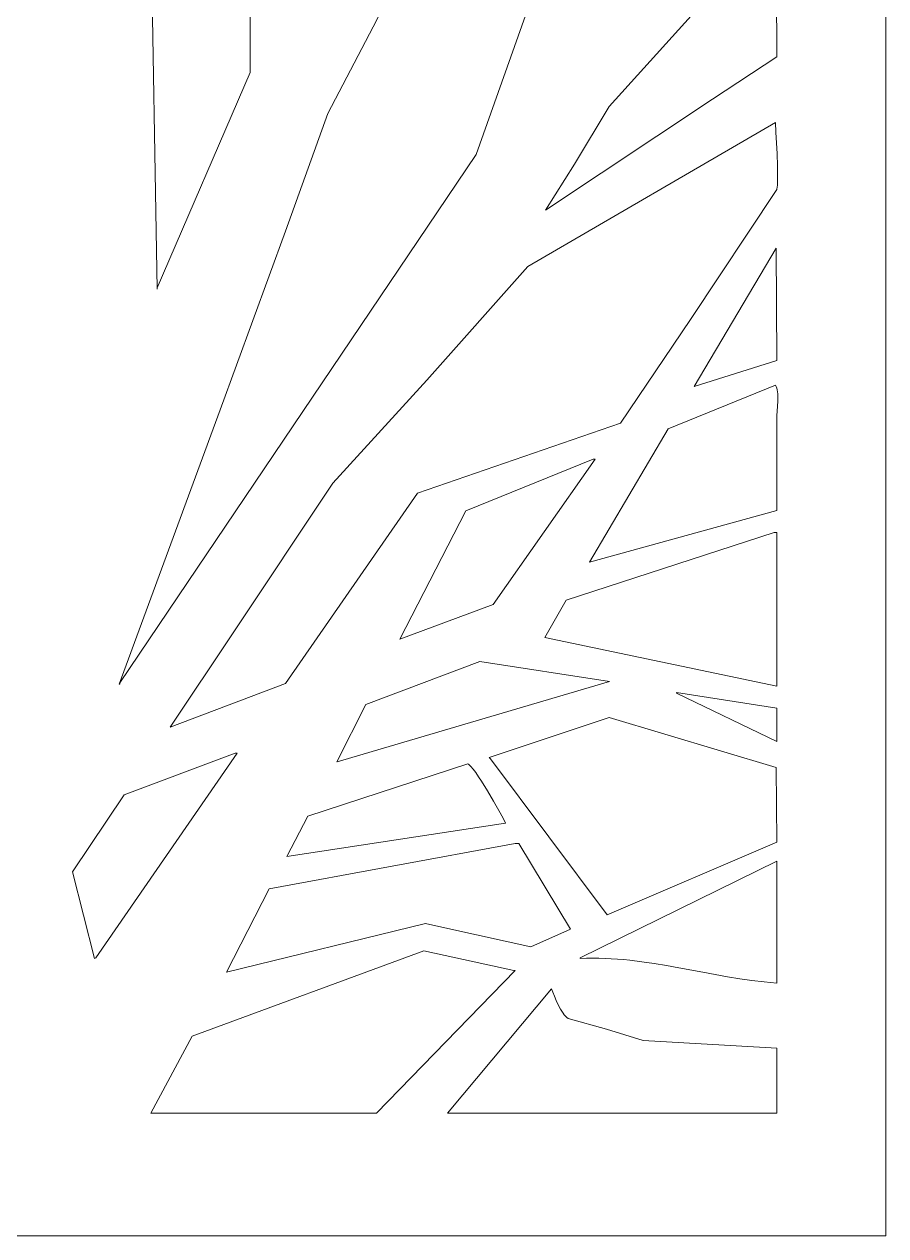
# Model space of a CAD drawing. Header units: centimetres. Extents: x -9.8 to 9.6, y -14.3 to 4.2.
# Drawn here: x 5.11 to 9.56, y -14.28 to -8.02 of the extents above; entities that cross this region are included whole.
import ezdxf

# ---------------------------------------------------------------- set-up
doc = ezdxf.new("R2010")
doc.units = ezdxf.units.CM
doc.header["$MEASUREMENT"] = 0
doc.layers.add('layer 1', color=7, linetype='Continuous')

msp = doc.modelspace()

# ---------------------------------------------------------------- linework, layer by layer
at = {"layer": 'layer 1', "color": 242, "lineweight": 9}
for points, knots in [([(0.32504, 4.21543), (0.32504, 4.21543), (0.32504, 4.21543), (0.32504, 4.21543), (0.32504, 4.21543), (0.32504, 4.21543), (9.55647, 4.21543), (9.55647, 4.21543), (9.55647, 4.21543), (9.55647, 4.21543), (9.55647, 4.21543), (9.55647, 4.21543), (9.55647, 4.21543), (9.55647, 4.21543), (9.55647, -14.27975), (9.55647, -14.27975), (9.55647, -14.27975), (9.55647, -14.27975), (9.55647, -14.27975), (9.55647, -14.27975), (9.55647, -14.27975), (9.55647, -14.27975), (0.32504, -14.27975), (0.32504, -14.27975), (0.32504, -14.27975), (0.32504, -14.27975), (0.32504, -14.27975), (0.32504, -14.27975), (0.32504, -14.27975), (0.32504, -14.27975), (0.32504, 4.21543), (0.32504, 4.21543), (0.32504, 4.21543), (0.32504, 4.21543), (0.32504, 4.21543), (0.32504, 4.21543)], [0, 0, 0, 0, 0.1, 0.1, 0.1, 0.1, 0.2, 0.2, 0.2, 0.2, 0.3, 0.3, 0.3, 0.3, 0.4, 0.4, 0.4, 0.4, 0.5, 0.5, 0.5, 0.5, 0.6, 0.6, 0.6, 0.6, 0.7, 0.7, 0.7, 0.7, 0.8, 0.8, 0.8, 0.8, 1, 1, 1, 1]), ([(8.58611, -6.40078), (8.58611, -6.40078), (8.58611, -6.40078), (8.58611, -6.40078), (8.58611, -6.40078), (8.58611, -6.40078), (8.26051, -6.41384), (8.26051, -6.41384), (8.26051, -6.41384), (8.26051, -6.41384), (8.26051, -6.41384), (8.26051, -6.41384), (8.26051, -6.41384), (8.26051, -6.41384), (7.99021, -6.69443), (7.99021, -6.69443), (7.99021, -6.69443), (7.99021, -6.69443), (7.99021, -6.69443), (7.99021, -6.69443), (7.99021, -6.69443), (7.99021, -6.69443), (7.95928, -6.7319), (7.95928, -6.7319), (7.95928, -6.7319), (7.95928, -6.7319), (7.92675, -6.76943), (7.92675, -6.76943), (7.92675, -6.76943), (7.92675, -6.76943), (7.89416, -6.80614), (7.89416, -6.80614), (7.89416, -6.80614), (7.89416, -6.80614), (7.8608, -6.84286), (7.8608, -6.84286), (7.8608, -6.84286), (7.8608, -6.84286), (7.8266, -6.87875), (7.8266, -6.87875), (7.8266, -6.87875), (7.8266, -6.87875), (7.7916, -6.91462), (7.7916, -6.91462), (7.7916, -6.91462), (7.7916, -6.91462), (7.72156, -6.9856), (7.72156, -6.9856), (7.72156, -6.9856), (7.72156, -6.9856), (7.64994, -7.05491), (7.64994, -7.05491), (7.64994, -7.05491), (7.64994, -7.05491), (7.57831, -7.12423), (7.57831, -7.12423), (7.57831, -7.12423), (7.57831, -7.12423), (7.50668, -7.19276), (7.50668, -7.19276), (7.50668, -7.19276), (7.50668, -7.19276), (7.43666, -7.26209), (7.43666, -7.26209), (7.43666, -7.26209), (7.43666, -7.26209), (7.43666, -7.26209), (7.43666, -7.26209), (7.43666, -7.26209), (7.43666, -7.26209), (7.16964, -7.51657), (7.16964, -7.51657), (7.16964, -7.51657), (7.16964, -7.51657), (7.16964, -7.51657), (7.16964, -7.51657), (7.16964, -7.51657), (7.16964, -7.51657), (6.90917, -8.03856), (6.90917, -8.03856), (6.90917, -8.03856), (6.90917, -8.03856), (6.90917, -8.03856), (6.90917, -8.03856), (6.90917, -8.03856), (6.90917, -8.03856), (6.67469, -8.48555), (6.67469, -8.48555), (6.67469, -8.48555), (6.67469, -8.48555), (6.67469, -8.48555), (6.67469, -8.48555), (6.67469, -8.48555), (6.67469, -8.48555), (6.45655, -9.09235), (6.45655, -9.09235), (6.45655, -9.09235), (6.45655, -9.09235), (6.45655, -9.09235), (6.45655, -9.09235), (6.45655, -9.09235), (6.45655, -9.09235), (6.11787, -10.01561), (6.11787, -10.01561), (6.11787, -10.01561), (6.11787, -10.01561), (6.11787, -10.01561), (6.11787, -10.01561), (6.11787, -10.01561), (6.11787, -10.01561), (5.59687, -11.43156), (5.59687, -11.43156), (5.59687, -11.43156), (5.59687, -11.43156), (5.59687, -11.43156), (5.59687, -11.43156), (5.59687, -11.43156), (5.59687, -11.43156), (5.60014, -11.43156), (5.60014, -11.43156), (5.60014, -11.43156), (5.60014, -11.43156), (5.60014, -11.43156), (5.60014, -11.43156), (5.60014, -11.43156), (5.60014, -11.43156), (5.60014, -11.42505), (5.60014, -11.42505), (5.60014, -11.42505), (5.60014, -11.42505), (5.60014, -11.42505), (5.60014, -11.42505), (5.60014, -11.42505), (5.60014, -11.42505), (7.43992, -8.69758), (7.43992, -8.69758), (7.43992, -8.69758), (7.43992, -8.69758), (7.43992, -8.69758), (7.43992, -8.69758), (7.43992, -8.69758), (7.43992, -8.69758), (8.02603, -7.04676), (8.02603, -7.04676), (8.02603, -7.04676), (8.02603, -7.04676), (8.02603, -7.04676), (8.02603, -7.04676), (8.02603, -7.04676), (8.02603, -7.04676), (8.65775, -6.40078), (8.65775, -6.40078), (8.65775, -6.40078), (8.65775, -6.40078), (8.65775, -6.40078), (8.65775, -6.40078), (8.65775, -6.40078), (8.65775, -6.40078), (8.58611, -6.40078), (8.58611, -6.40078), (8.58611, -6.40078), (8.58611, -6.40078), (8.58611, -6.40078), (8.58611, -6.40078)], [0, 0, 0, 0, 0.0238095, 0.0238095, 0.0238095, 0.0238095, 0.047619, 0.047619, 0.047619, 0.047619, 0.0714286, 0.0714286, 0.0714286, 0.0714286, 0.0952381, 0.0952381, 0.0952381, 0.0952381, 0.1190476, 0.1190476, 0.1190476, 0.1190476, 0.1428571, 0.1428571, 0.1428571, 0.1428571, 0.1666667, 0.1666667, 0.1666667, 0.1666667, 0.1904762, 0.1904762, 0.1904762, 0.1904762, 0.2142857, 0.2142857, 0.2142857, 0.2142857, 0.2380952, 0.2380952, 0.2380952, 0.2380952, 0.2619048, 0.2619048, 0.2619048, 0.2619048, 0.2857143, 0.2857143, 0.2857143, 0.2857143, 0.3095238, 0.3095238, 0.3095238, 0.3095238, 0.3333333, 0.3333333, 0.3333333, 0.3333333, 0.3571429, 0.3571429, 0.3571429, 0.3571429, 0.3809524, 0.3809524, 0.3809524, 0.3809524, 0.4047619, 0.4047619, 0.4047619, 0.4047619, 0.4285714, 0.4285714, 0.4285714, 0.4285714, 0.452381, 0.452381, 0.452381, 0.452381, 0.4761905, 0.4761905, 0.4761905, 0.4761905, 0.5, 0.5, 0.5, 0.5, 0.5238095, 0.5238095, 0.5238095, 0.5238095, 0.547619, 0.547619, 0.547619, 0.547619, 0.5714286, 0.5714286, 0.5714286, 0.5714286, 0.5952381, 0.5952381, 0.5952381, 0.5952381, 0.6190476, 0.6190476, 0.6190476, 0.6190476, 0.6428571, 0.6428571, 0.6428571, 0.6428571, 0.6666667, 0.6666667, 0.6666667, 0.6666667, 0.6904762, 0.6904762, 0.6904762, 0.6904762, 0.7142857, 0.7142857, 0.7142857, 0.7142857, 0.7380952, 0.7380952, 0.7380952, 0.7380952, 0.7619048, 0.7619048, 0.7619048, 0.7619048, 0.7857143, 0.7857143, 0.7857143, 0.7857143, 0.8095238, 0.8095238, 0.8095238, 0.8095238, 0.8333333, 0.8333333, 0.8333333, 0.8333333, 0.8571429, 0.8571429, 0.8571429, 0.8571429, 0.8809524, 0.8809524, 0.8809524, 0.8809524, 0.9047619, 0.9047619, 0.9047619, 0.9047619, 0.9285714, 0.9285714, 0.9285714, 0.9285714, 0.952381, 0.952381, 0.952381, 0.952381, 1, 1, 1, 1]), ([(6.27091, -6.8967), (6.27091, -6.8967), (6.27091, -6.8967), (6.27091, -6.8967), (6.27091, -6.8967), (6.27091, -6.8967), (5.75969, -7.48721), (5.75969, -7.48721), (5.75969, -7.48721), (5.75969, -7.48721), (5.75969, -7.48721), (5.75969, -7.48721), (5.75969, -7.48721), (5.75969, -7.48721), (5.79224, -9.39251), (5.79224, -9.39251), (5.79224, -9.39251), (5.79224, -9.39251), (5.79224, -9.39251), (5.79224, -9.39251), (5.79224, -9.39251), (5.79224, -9.39251), (5.79224, -9.38595), (5.79224, -9.38595), (5.79224, -9.38595), (5.79224, -9.38595), (5.79224, -9.38595), (5.79224, -9.38595), (5.79224, -9.38595), (5.79224, -9.38595), (6.2742, -8.27346), (6.2742, -8.27346), (6.2742, -8.27346), (6.2742, -8.27346), (6.2742, -8.27346), (6.2742, -8.27346), (6.2742, -8.27346), (6.2742, -8.27346), (6.2742, -7.5818), (6.2742, -7.5818), (6.2742, -7.5818), (6.2742, -7.5818), (6.2742, -7.5818), (6.2742, -7.5818), (6.2742, -7.5818), (6.2742, -7.5818), (6.27091, -6.8967), (6.27091, -6.8967), (6.27091, -6.8967), (6.27091, -6.8967), (6.27091, -6.8967), (6.27091, -6.8967)], [0, 0, 0, 0, 0.0714286, 0.0714286, 0.0714286, 0.0714286, 0.1428571, 0.1428571, 0.1428571, 0.1428571, 0.2142857, 0.2142857, 0.2142857, 0.2142857, 0.2857143, 0.2857143, 0.2857143, 0.2857143, 0.3571429, 0.3571429, 0.3571429, 0.3571429, 0.4285714, 0.4285714, 0.4285714, 0.4285714, 0.5, 0.5, 0.5, 0.5, 0.5714286, 0.5714286, 0.5714286, 0.5714286, 0.6428571, 0.6428571, 0.6428571, 0.6428571, 0.7142857, 0.7142857, 0.7142857, 0.7142857, 0.7857143, 0.7857143, 0.7857143, 0.7857143, 0.8571429, 0.8571429, 0.8571429, 0.8571429, 1, 1, 1, 1]), ([(8.98988, -7.49372), (8.98988, -7.49372), (8.98988, -7.49372), (8.98988, -7.49372), (8.98988, -7.49372), (8.98988, -7.49372), (8.12698, -8.44965), (8.12698, -8.44965), (8.12698, -8.44965), (8.12698, -8.44965), (8.12698, -8.44965), (8.12698, -8.44965), (8.12698, -8.44965), (8.12698, -8.44965), (7.94789, -8.74653), (7.94789, -8.74653), (7.94789, -8.74653), (7.94789, -8.74653), (7.94789, -8.74653), (7.94789, -8.74653), (7.94789, -8.74653), (7.94789, -8.74653), (7.79807, -8.98471), (7.79807, -8.98471), (7.79807, -8.98471), (7.79807, -8.98471), (7.79807, -8.98471), (7.79807, -8.98471), (7.79807, -8.98471), (7.79807, -8.98471), (8.66103, -8.41048), (8.66103, -8.41048), (8.66103, -8.41048), (8.66103, -8.41048), (8.66103, -8.41048), (8.66103, -8.41048), (8.66103, -8.41048), (8.66103, -8.41048), (8.99318, -8.1919), (8.99318, -8.1919), (8.99318, -8.1919), (8.99318, -8.1919), (8.99318, -8.1919), (8.99318, -8.1919), (8.99318, -8.1919), (8.99318, -8.1919), (8.98988, -7.49372), (8.98988, -7.49372), (8.98988, -7.49372), (8.98988, -7.49372), (8.98988, -7.49372), (8.98988, -7.49372)], [0, 0, 0, 0, 0.0714286, 0.0714286, 0.0714286, 0.0714286, 0.1428571, 0.1428571, 0.1428571, 0.1428571, 0.2142857, 0.2142857, 0.2142857, 0.2142857, 0.2857143, 0.2857143, 0.2857143, 0.2857143, 0.3571429, 0.3571429, 0.3571429, 0.3571429, 0.4285714, 0.4285714, 0.4285714, 0.4285714, 0.5, 0.5, 0.5, 0.5, 0.5714286, 0.5714286, 0.5714286, 0.5714286, 0.6428571, 0.6428571, 0.6428571, 0.6428571, 0.7142857, 0.7142857, 0.7142857, 0.7142857, 0.7857143, 0.7857143, 0.7857143, 0.7857143, 0.8571429, 0.8571429, 0.8571429, 0.8571429, 1, 1, 1, 1]), ([(8.98662, -8.53119), (8.98662, -8.53119), (8.98662, -8.53119), (8.98662, -8.53119), (8.98662, -8.53119), (8.98662, -8.53119), (7.70694, -9.27507), (7.70694, -9.27507), (7.70694, -9.27507), (7.70694, -9.27507), (7.70694, -9.27507), (7.70694, -9.27507), (7.70694, -9.27507), (7.70694, -9.27507), (7.18592, -9.8623), (7.18592, -9.8623), (7.18592, -9.8623), (7.18592, -9.8623), (7.18592, -9.8623), (7.18592, -9.8623), (7.18592, -9.8623), (7.18592, -9.8623), (6.70073, -10.39411), (6.70073, -10.39411), (6.70073, -10.39411), (6.70073, -10.39411), (6.70073, -10.39411), (6.70073, -10.39411), (6.70073, -10.39411), (6.70073, -10.39411), (6.18626, -11.16732), (6.18626, -11.16732), (6.18626, -11.16732), (6.18626, -11.16732), (6.18626, -11.16732), (6.18626, -11.16732), (6.18626, -11.16732), (6.18626, -11.16732), (5.86064, -11.65342), (5.86064, -11.65342), (5.86064, -11.65342), (5.86064, -11.65342), (5.86064, -11.65342), (5.86064, -11.65342), (5.86064, -11.65342), (5.86064, -11.65342), (6.45655, -11.42831), (6.45655, -11.42831), (6.45655, -11.42831), (6.45655, -11.42831), (6.45655, -11.42831), (6.45655, -11.42831), (6.45655, -11.42831), (6.45655, -11.42831), (7.13712, -10.4463), (7.13712, -10.4463), (7.13712, -10.4463), (7.13712, -10.4463), (7.13712, -10.4463), (7.13712, -10.4463), (7.13712, -10.4463), (7.13712, -10.4463), (8.18563, -10.08417), (8.18563, -10.08417), (8.18563, -10.08417), (8.18563, -10.08417), (8.18563, -10.08417), (8.18563, -10.08417), (8.18563, -10.08417), (8.18563, -10.08417), (8.54702, -9.54912), (8.54702, -9.54912), (8.54702, -9.54912), (8.54702, -9.54912), (8.54702, -9.54912), (8.54702, -9.54912), (8.54702, -9.54912), (8.54702, -9.54912), (8.99318, -8.87703), (8.99318, -8.87703), (8.99318, -8.87703), (8.99318, -8.87703), (8.99318, -8.87703), (8.99318, -8.87703), (8.99318, -8.87703), (8.99318, -8.87703), (8.99396, -8.87375), (8.99396, -8.87375), (8.99396, -8.87375), (8.99396, -8.87375), (8.99476, -8.86804), (8.99476, -8.86804), (8.99476, -8.86804), (8.99476, -8.86804), (8.99638, -8.85339), (8.99638, -8.85339), (8.99638, -8.85339), (8.99638, -8.85339), (8.99721, -8.83381), (8.99721, -8.83381), (8.99721, -8.83381), (8.99721, -8.83381), (8.99721, -8.81015), (8.99721, -8.81015), (8.99721, -8.81015), (8.99721, -8.81015), (8.99638, -8.75468), (8.99638, -8.75468), (8.99638, -8.75468), (8.99638, -8.75468), (8.99476, -8.69271), (8.99476, -8.69271), (8.99476, -8.69271), (8.99476, -8.69271), (8.98907, -8.58095), (8.98907, -8.58095), (8.98907, -8.58095), (8.98907, -8.58095), (8.98662, -8.53119), (8.98662, -8.53119), (8.98662, -8.53119), (8.98662, -8.53119), (8.98662, -8.53119), (8.98662, -8.53119)], [0, 0, 0, 0, 0.03125, 0.03125, 0.03125, 0.03125, 0.0625, 0.0625, 0.0625, 0.0625, 0.09375, 0.09375, 0.09375, 0.09375, 0.125, 0.125, 0.125, 0.125, 0.15625, 0.15625, 0.15625, 0.15625, 0.1875, 0.1875, 0.1875, 0.1875, 0.21875, 0.21875, 0.21875, 0.21875, 0.25, 0.25, 0.25, 0.25, 0.28125, 0.28125, 0.28125, 0.28125, 0.3125, 0.3125, 0.3125, 0.3125, 0.34375, 0.34375, 0.34375, 0.34375, 0.375, 0.375, 0.375, 0.375, 0.40625, 0.40625, 0.40625, 0.40625, 0.4375, 0.4375, 0.4375, 0.4375, 0.46875, 0.46875, 0.46875, 0.46875, 0.5, 0.5, 0.5, 0.5, 0.53125, 0.53125, 0.53125, 0.53125, 0.5625, 0.5625, 0.5625, 0.5625, 0.59375, 0.59375, 0.59375, 0.59375, 0.625, 0.625, 0.625, 0.625, 0.65625, 0.65625, 0.65625, 0.65625, 0.6875, 0.6875, 0.6875, 0.6875, 0.71875, 0.71875, 0.71875, 0.71875, 0.75, 0.75, 0.75, 0.75, 0.78125, 0.78125, 0.78125, 0.78125, 0.8125, 0.8125, 0.8125, 0.8125, 0.84375, 0.84375, 0.84375, 0.84375, 0.875, 0.875, 0.875, 0.875, 0.90625, 0.90625, 0.90625, 0.90625, 0.9375, 0.9375, 0.9375, 0.9375, 1, 1, 1, 1]), ([(8.98988, -9.18043), (8.98988, -9.18043), (8.98988, -9.18043), (8.98988, -9.18043), (8.98988, -9.18043), (8.98988, -9.18043), (8.56659, -9.89493), (8.56659, -9.89493), (8.56659, -9.89493), (8.56659, -9.89493), (8.56659, -9.89493), (8.56659, -9.89493), (8.56659, -9.89493), (8.56659, -9.89493), (8.99318, -9.76116), (8.99318, -9.76116), (8.99318, -9.76116), (8.99318, -9.76116), (8.99318, -9.76116), (8.99318, -9.76116), (8.99318, -9.76116), (8.99318, -9.76116), (8.98988, -9.18043), (8.98988, -9.18043), (8.98988, -9.18043), (8.98988, -9.18043), (8.98988, -9.18043), (8.98988, -9.18043)], [0, 0, 0, 0, 0.125, 0.125, 0.125, 0.125, 0.25, 0.25, 0.25, 0.25, 0.375, 0.375, 0.375, 0.375, 0.5, 0.5, 0.5, 0.5, 0.625, 0.625, 0.625, 0.625, 0.75, 0.75, 0.75, 0.75, 1, 1, 1, 1]), ([(8.98662, -9.8884), (8.98662, -9.8884), (8.98662, -9.8884), (8.98662, -9.8884), (8.98662, -9.8884), (8.98662, -9.8884), (8.43307, -10.11352), (8.43307, -10.11352), (8.43307, -10.11352), (8.43307, -10.11352), (8.43307, -10.11352), (8.43307, -10.11352), (8.43307, -10.11352), (8.43307, -10.11352), (8.02603, -10.8019), (8.02603, -10.8019), (8.02603, -10.8019), (8.02603, -10.8019), (8.02603, -10.8019), (8.02603, -10.8019), (8.02603, -10.8019), (8.02603, -10.8019), (8.99318, -10.53438), (8.99318, -10.53438), (8.99318, -10.53438), (8.99318, -10.53438), (8.99318, -10.53438), (8.99318, -10.53438), (8.99318, -10.53438), (8.99318, -10.53438), (8.99318, -10.06459), (8.99318, -10.06459), (8.99318, -10.06459), (8.99318, -10.06459), (8.99318, -10.06459), (8.99318, -10.06459), (8.99318, -10.06459), (8.99318, -10.06459), (8.99396, -10.04502), (8.99396, -10.04502), (8.99396, -10.04502), (8.99396, -10.04502), (8.99476, -10.02216), (8.99476, -10.02216), (8.99476, -10.02216), (8.99476, -10.02216), (8.99638, -9.9969), (8.99638, -9.9969), (8.99638, -9.9969), (8.99638, -9.9969), (8.99805, -9.97079), (8.99805, -9.97079), (8.99805, -9.97079), (8.99805, -9.97079), (8.99805, -9.94552), (8.99805, -9.94552), (8.99805, -9.94552), (8.99805, -9.94552), (8.99805, -9.93324), (8.99805, -9.93324), (8.99805, -9.93324), (8.99805, -9.93324), (8.99638, -9.92269), (8.99638, -9.92269), (8.99638, -9.92269), (8.99638, -9.92269), (8.99557, -9.91207), (8.99557, -9.91207), (8.99557, -9.91207), (8.99557, -9.91207), (8.99318, -9.90311), (8.99318, -9.90311), (8.99318, -9.90311), (8.99318, -9.90311), (8.98988, -9.89493), (8.98988, -9.89493), (8.98988, -9.89493), (8.98988, -9.89493), (8.98662, -9.8884), (8.98662, -9.8884), (8.98662, -9.8884), (8.98662, -9.8884), (8.98662, -9.8884), (8.98662, -9.8884)], [0, 0, 0, 0, 0.0454545, 0.0454545, 0.0454545, 0.0454545, 0.0909091, 0.0909091, 0.0909091, 0.0909091, 0.1363636, 0.1363636, 0.1363636, 0.1363636, 0.1818182, 0.1818182, 0.1818182, 0.1818182, 0.2272727, 0.2272727, 0.2272727, 0.2272727, 0.2727273, 0.2727273, 0.2727273, 0.2727273, 0.3181818, 0.3181818, 0.3181818, 0.3181818, 0.3636364, 0.3636364, 0.3636364, 0.3636364, 0.4090909, 0.4090909, 0.4090909, 0.4090909, 0.4545455, 0.4545455, 0.4545455, 0.4545455, 0.5, 0.5, 0.5, 0.5, 0.5454545, 0.5454545, 0.5454545, 0.5454545, 0.5909091, 0.5909091, 0.5909091, 0.5909091, 0.6363636, 0.6363636, 0.6363636, 0.6363636, 0.6818182, 0.6818182, 0.6818182, 0.6818182, 0.7272727, 0.7272727, 0.7272727, 0.7272727, 0.7727273, 0.7727273, 0.7727273, 0.7727273, 0.8181818, 0.8181818, 0.8181818, 0.8181818, 0.8636364, 0.8636364, 0.8636364, 0.8636364, 0.9090909, 0.9090909, 0.9090909, 0.9090909, 1, 1, 1, 1]), ([(8.0456, -10.27013), (8.0456, -10.27013), (8.0456, -10.27013), (8.0456, -10.27013), (8.0456, -10.27013), (8.0456, -10.27013), (7.38782, -10.53765), (7.38782, -10.53765), (7.38782, -10.53765), (7.38782, -10.53765), (7.38782, -10.53765), (7.38782, -10.53765), (7.38782, -10.53765), (7.38782, -10.53765), (7.04592, -11.19993), (7.04592, -11.19993), (7.04592, -11.19993), (7.04592, -11.19993), (7.04592, -11.19993), (7.04592, -11.19993), (7.04592, -11.19993), (7.04592, -11.19993), (7.52784, -11.02049), (7.52784, -11.02049), (7.52784, -11.02049), (7.52784, -11.02049), (7.52784, -11.02049), (7.52784, -11.02049), (7.52784, -11.02049), (7.52784, -11.02049), (8.05534, -10.27013), (8.05534, -10.27013), (8.05534, -10.27013), (8.05534, -10.27013), (8.05534, -10.27013), (8.05534, -10.27013), (8.05534, -10.27013), (8.05534, -10.27013), (8.0456, -10.27013), (8.0456, -10.27013), (8.0456, -10.27013), (8.0456, -10.27013), (8.0456, -10.27013), (8.0456, -10.27013)], [0, 0, 0, 0, 0.0833333, 0.0833333, 0.0833333, 0.0833333, 0.1666667, 0.1666667, 0.1666667, 0.1666667, 0.25, 0.25, 0.25, 0.25, 0.3333333, 0.3333333, 0.3333333, 0.3333333, 0.4166667, 0.4166667, 0.4166667, 0.4166667, 0.5, 0.5, 0.5, 0.5, 0.5833333, 0.5833333, 0.5833333, 0.5833333, 0.6666667, 0.6666667, 0.6666667, 0.6666667, 0.75, 0.75, 0.75, 0.75, 0.8333333, 0.8333333, 0.8333333, 0.8333333, 1, 1, 1, 1]), ([(8.98013, -10.64856), (8.98013, -10.64856), (8.98013, -10.64856), (8.98013, -10.64856), (8.98013, -10.64856), (8.98013, -10.64856), (7.90557, -10.99766), (7.90557, -10.99766), (7.90557, -10.99766), (7.90557, -10.99766), (7.90557, -10.99766), (7.90557, -10.99766), (7.90557, -10.99766), (7.90557, -10.99766), (7.79486, -11.19017), (7.79486, -11.19017), (7.79486, -11.19017), (7.79486, -11.19017), (7.79486, -11.19017), (7.79486, -11.19017), (7.79486, -11.19017), (7.79486, -11.19017), (8.99318, -11.44137), (8.99318, -11.44137), (8.99318, -11.44137), (8.99318, -11.44137), (8.99318, -11.44137), (8.99318, -11.44137), (8.99318, -11.44137), (8.99318, -11.44137), (8.99318, -10.64856), (8.99318, -10.64856), (8.99318, -10.64856), (8.99318, -10.64856), (8.99318, -10.64856), (8.99318, -10.64856), (8.99318, -10.64856), (8.99318, -10.64856), (8.98013, -10.64856), (8.98013, -10.64856), (8.98013, -10.64856), (8.98013, -10.64856), (8.98013, -10.64856), (8.98013, -10.64856)], [0, 0, 0, 0, 0.0833333, 0.0833333, 0.0833333, 0.0833333, 0.1666667, 0.1666667, 0.1666667, 0.1666667, 0.25, 0.25, 0.25, 0.25, 0.3333333, 0.3333333, 0.3333333, 0.3333333, 0.4166667, 0.4166667, 0.4166667, 0.4166667, 0.5, 0.5, 0.5, 0.5, 0.5833333, 0.5833333, 0.5833333, 0.5833333, 0.6666667, 0.6666667, 0.6666667, 0.6666667, 0.75, 0.75, 0.75, 0.75, 0.8333333, 0.8333333, 0.8333333, 0.8333333, 1, 1, 1, 1]), ([(7.45945, -11.31412), (7.45945, -11.31412), (7.45945, -11.31412), (7.45945, -11.31412), (7.45945, -11.31412), (7.45945, -11.31412), (6.87004, -11.53598), (6.87004, -11.53598), (6.87004, -11.53598), (6.87004, -11.53598), (6.87004, -11.53598), (6.87004, -11.53598), (6.87004, -11.53598), (6.87004, -11.53598), (6.72029, -11.83284), (6.72029, -11.83284), (6.72029, -11.83284), (6.72029, -11.83284), (6.72029, -11.83284), (6.72029, -11.83284), (6.72029, -11.83284), (6.72029, -11.83284), (6.72353, -11.83284), (6.72353, -11.83284), (6.72353, -11.83284), (6.72353, -11.83284), (6.72353, -11.83284), (6.72353, -11.83284), (6.72353, -11.83284), (6.72353, -11.83284), (8.13023, -11.41854), (8.13023, -11.41854), (8.13023, -11.41854), (8.13023, -11.41854), (8.13023, -11.41854), (8.13023, -11.41854), (8.13023, -11.41854), (8.13023, -11.41854), (7.45945, -11.31412), (7.45945, -11.31412), (7.45945, -11.31412), (7.45945, -11.31412), (7.45945, -11.31412), (7.45945, -11.31412)], [0, 0, 0, 0, 0.0833333, 0.0833333, 0.0833333, 0.0833333, 0.1666667, 0.1666667, 0.1666667, 0.1666667, 0.25, 0.25, 0.25, 0.25, 0.3333333, 0.3333333, 0.3333333, 0.3333333, 0.4166667, 0.4166667, 0.4166667, 0.4166667, 0.5, 0.5, 0.5, 0.5, 0.5833333, 0.5833333, 0.5833333, 0.5833333, 0.6666667, 0.6666667, 0.6666667, 0.6666667, 0.75, 0.75, 0.75, 0.75, 0.8333333, 0.8333333, 0.8333333, 0.8333333, 1, 1, 1, 1]), ([(8.99318, -11.55556), (8.99318, -11.55556), (8.99318, -11.55556), (8.99318, -11.55556), (8.99318, -11.55556), (8.99318, -11.55556), (8.47539, -11.47398), (8.47539, -11.47398), (8.47539, -11.47398), (8.47539, -11.47398), (8.47539, -11.47398), (8.47539, -11.47398), (8.47539, -11.47398), (8.47539, -11.47398), (8.47865, -11.48053), (8.47865, -11.48053), (8.47865, -11.48053), (8.47865, -11.48053), (8.47865, -11.48053), (8.47865, -11.48053), (8.47865, -11.48053), (8.47865, -11.48053), (8.99318, -11.72844), (8.99318, -11.72844), (8.99318, -11.72844), (8.99318, -11.72844), (8.99318, -11.72844), (8.99318, -11.72844), (8.99318, -11.72844), (8.99318, -11.72844), (8.99318, -11.55556), (8.99318, -11.55556), (8.99318, -11.55556), (8.99318, -11.55556), (8.99318, -11.55556), (8.99318, -11.55556)], [0, 0, 0, 0, 0.1, 0.1, 0.1, 0.1, 0.2, 0.2, 0.2, 0.2, 0.3, 0.3, 0.3, 0.3, 0.4, 0.4, 0.4, 0.4, 0.5, 0.5, 0.5, 0.5, 0.6, 0.6, 0.6, 0.6, 0.7, 0.7, 0.7, 0.7, 0.8, 0.8, 0.8, 0.8, 1, 1, 1, 1]), ([(8.12698, -11.60449), (8.12698, -11.60449), (8.12698, -11.60449), (8.12698, -11.60449), (8.12698, -11.60449), (8.12698, -11.60449), (7.50826, -11.81002), (7.50826, -11.81002), (7.50826, -11.81002), (7.50826, -11.81002), (7.50826, -11.81002), (7.50826, -11.81002), (7.50826, -11.81002), (7.50826, -11.81002), (7.51481, -11.81656), (7.51481, -11.81656), (7.51481, -11.81656), (7.51481, -11.81656), (7.51481, -11.81656), (7.51481, -11.81656), (7.51481, -11.81656), (7.51481, -11.81656), (8.11717, -12.62238), (8.11717, -12.62238), (8.11717, -12.62238), (8.11717, -12.62238), (8.11717, -12.62238), (8.11717, -12.62238), (8.11717, -12.62238), (8.11717, -12.62238), (8.99318, -12.24722), (8.99318, -12.24722), (8.99318, -12.24722), (8.99318, -12.24722), (8.99318, -12.24722), (8.99318, -12.24722), (8.99318, -12.24722), (8.99318, -12.24722), (8.98988, -11.86223), (8.98988, -11.86223), (8.98988, -11.86223), (8.98988, -11.86223), (8.98988, -11.86223), (8.98988, -11.86223), (8.98988, -11.86223), (8.98988, -11.86223), (8.12698, -11.60449), (8.12698, -11.60449), (8.12698, -11.60449), (8.12698, -11.60449), (8.12698, -11.60449), (8.12698, -11.60449)], [0, 0, 0, 0, 0.0714286, 0.0714286, 0.0714286, 0.0714286, 0.1428571, 0.1428571, 0.1428571, 0.1428571, 0.2142857, 0.2142857, 0.2142857, 0.2142857, 0.2857143, 0.2857143, 0.2857143, 0.2857143, 0.3571429, 0.3571429, 0.3571429, 0.3571429, 0.4285714, 0.4285714, 0.4285714, 0.4285714, 0.5, 0.5, 0.5, 0.5, 0.5714286, 0.5714286, 0.5714286, 0.5714286, 0.6428571, 0.6428571, 0.6428571, 0.6428571, 0.7142857, 0.7142857, 0.7142857, 0.7142857, 0.7857143, 0.7857143, 0.7857143, 0.7857143, 0.8571429, 0.8571429, 0.8571429, 0.8571429, 1, 1, 1, 1]), ([(6.19604, -11.7872), (6.19604, -11.7872), (6.19604, -11.7872), (6.19604, -11.7872), (6.19604, -11.7872), (6.19604, -11.7872), (5.62293, -12.00251), (5.62293, -12.00251), (5.62293, -12.00251), (5.62293, -12.00251), (5.62293, -12.00251), (5.62293, -12.00251), (5.62293, -12.00251), (5.62293, -12.00251), (5.35593, -12.40054), (5.35593, -12.40054), (5.35593, -12.40054), (5.35593, -12.40054), (5.35593, -12.40054), (5.35593, -12.40054), (5.35593, -12.40054), (5.35593, -12.40054), (5.46989, -12.8475), (5.46989, -12.8475), (5.46989, -12.8475), (5.46989, -12.8475), (5.46989, -12.8475), (5.46989, -12.8475), (5.46989, -12.8475), (5.46989, -12.8475), (5.47641, -12.84427), (5.47641, -12.84427), (5.47641, -12.84427), (5.47641, -12.84427), (5.47641, -12.84427), (5.47641, -12.84427), (5.47641, -12.84427), (5.47641, -12.84427), (6.20581, -11.7872), (6.20581, -11.7872), (6.20581, -11.7872), (6.20581, -11.7872), (6.20581, -11.7872), (6.20581, -11.7872), (6.20581, -11.7872), (6.20581, -11.7872), (6.19604, -11.7872), (6.19604, -11.7872), (6.19604, -11.7872), (6.19604, -11.7872), (6.19604, -11.7872), (6.19604, -11.7872)], [0, 0, 0, 0, 0.0714286, 0.0714286, 0.0714286, 0.0714286, 0.1428571, 0.1428571, 0.1428571, 0.1428571, 0.2142857, 0.2142857, 0.2142857, 0.2142857, 0.2857143, 0.2857143, 0.2857143, 0.2857143, 0.3571429, 0.3571429, 0.3571429, 0.3571429, 0.4285714, 0.4285714, 0.4285714, 0.4285714, 0.5, 0.5, 0.5, 0.5, 0.5714286, 0.5714286, 0.5714286, 0.5714286, 0.6428571, 0.6428571, 0.6428571, 0.6428571, 0.7142857, 0.7142857, 0.7142857, 0.7142857, 0.7857143, 0.7857143, 0.7857143, 0.7857143, 0.8571429, 0.8571429, 0.8571429, 0.8571429, 1, 1, 1, 1]), ([(7.39759, -11.84268), (7.39759, -11.84268), (7.39759, -11.84268), (7.39759, -11.84268), (7.39759, -11.84268), (7.39759, -11.84268), (6.57051, -12.11345), (6.57051, -12.11345), (6.57051, -12.11345), (6.57051, -12.11345), (6.57051, -12.11345), (6.57051, -12.11345), (6.57051, -12.11345), (6.57051, -12.11345), (6.46303, -12.32221), (6.46303, -12.32221), (6.46303, -12.32221), (6.46303, -12.32221), (6.46303, -12.32221), (6.46303, -12.32221), (6.46303, -12.32221), (6.46303, -12.32221), (7.59295, -12.14933), (7.59295, -12.14933), (7.59295, -12.14933), (7.59295, -12.14933), (7.59295, -12.14933), (7.59295, -12.14933), (7.59295, -12.14933), (7.59295, -12.14933), (7.57993, -12.12407), (7.57993, -12.12407), (7.57993, -12.12407), (7.57993, -12.12407), (7.55795, -12.08408), (7.55795, -12.08408), (7.55795, -12.08408), (7.55795, -12.08408), (7.53027, -12.03594), (7.53027, -12.03594), (7.53027, -12.03594), (7.53027, -12.03594), (7.49935, -11.98294), (7.49935, -11.98294), (7.49935, -11.98294), (7.49935, -11.98294), (7.46756, -11.93236), (7.46756, -11.93236), (7.46756, -11.93236), (7.46756, -11.93236), (7.45216, -11.90954), (7.45216, -11.90954), (7.45216, -11.90954), (7.45216, -11.90954), (7.43829, -11.88832), (7.43829, -11.88832), (7.43829, -11.88832), (7.43829, -11.88832), (7.42527, -11.87119), (7.42527, -11.87119), (7.42527, -11.87119), (7.42527, -11.87119), (7.41387, -11.85733), (7.41387, -11.85733), (7.41387, -11.85733), (7.41387, -11.85733), (7.4049, -11.84755), (7.4049, -11.84755), (7.4049, -11.84755), (7.4049, -11.84755), (7.40084, -11.8443), (7.40084, -11.8443), (7.40084, -11.8443), (7.40084, -11.8443), (7.39759, -11.84268), (7.39759, -11.84268), (7.39759, -11.84268), (7.39759, -11.84268), (7.39759, -11.84268), (7.39759, -11.84268)], [0, 0, 0, 0, 0.047619, 0.047619, 0.047619, 0.047619, 0.0952381, 0.0952381, 0.0952381, 0.0952381, 0.1428571, 0.1428571, 0.1428571, 0.1428571, 0.1904762, 0.1904762, 0.1904762, 0.1904762, 0.2380952, 0.2380952, 0.2380952, 0.2380952, 0.2857143, 0.2857143, 0.2857143, 0.2857143, 0.3333333, 0.3333333, 0.3333333, 0.3333333, 0.3809524, 0.3809524, 0.3809524, 0.3809524, 0.4285714, 0.4285714, 0.4285714, 0.4285714, 0.4761905, 0.4761905, 0.4761905, 0.4761905, 0.5238095, 0.5238095, 0.5238095, 0.5238095, 0.5714286, 0.5714286, 0.5714286, 0.5714286, 0.6190476, 0.6190476, 0.6190476, 0.6190476, 0.6666667, 0.6666667, 0.6666667, 0.6666667, 0.7142857, 0.7142857, 0.7142857, 0.7142857, 0.7619048, 0.7619048, 0.7619048, 0.7619048, 0.8095238, 0.8095238, 0.8095238, 0.8095238, 0.8571429, 0.8571429, 0.8571429, 0.8571429, 0.9047619, 0.9047619, 0.9047619, 0.9047619, 1, 1, 1, 1]), ([(7.64179, -12.25374), (7.64179, -12.25374), (7.64179, -12.25374), (7.64179, -12.25374), (7.64179, -12.25374), (7.64179, -12.25374), (6.3719, -12.48862), (6.3719, -12.48862), (6.3719, -12.48862), (6.3719, -12.48862), (6.3719, -12.48862), (6.3719, -12.48862), (6.3719, -12.48862), (6.3719, -12.48862), (6.15043, -12.91926), (6.15043, -12.91926), (6.15043, -12.91926), (6.15043, -12.91926), (6.15043, -12.91926), (6.15043, -12.91926), (6.15043, -12.91926), (6.15043, -12.91926), (7.17939, -12.66807), (7.17939, -12.66807), (7.17939, -12.66807), (7.17939, -12.66807), (7.17939, -12.66807), (7.17939, -12.66807), (7.17939, -12.66807), (7.17939, -12.66807), (7.30964, -12.69742), (7.30964, -12.69742), (7.30964, -12.69742), (7.30964, -12.69742), (7.30964, -12.69742), (7.30964, -12.69742), (7.30964, -12.69742), (7.30964, -12.69742), (7.72318, -12.78878), (7.72318, -12.78878), (7.72318, -12.78878), (7.72318, -12.78878), (7.72318, -12.78878), (7.72318, -12.78878), (7.72318, -12.78878), (7.72318, -12.78878), (7.92839, -12.69742), (7.92839, -12.69742), (7.92839, -12.69742), (7.92839, -12.69742), (7.92839, -12.69742), (7.92839, -12.69742), (7.92839, -12.69742), (7.92839, -12.69742), (7.66134, -12.25374), (7.66134, -12.25374), (7.66134, -12.25374), (7.66134, -12.25374), (7.66134, -12.25374), (7.66134, -12.25374), (7.66134, -12.25374), (7.66134, -12.25374), (7.64179, -12.25374), (7.64179, -12.25374), (7.64179, -12.25374), (7.64179, -12.25374), (7.64179, -12.25374), (7.64179, -12.25374)], [0, 0, 0, 0, 0.0555556, 0.0555556, 0.0555556, 0.0555556, 0.1111111, 0.1111111, 0.1111111, 0.1111111, 0.1666667, 0.1666667, 0.1666667, 0.1666667, 0.2222222, 0.2222222, 0.2222222, 0.2222222, 0.2777778, 0.2777778, 0.2777778, 0.2777778, 0.3333333, 0.3333333, 0.3333333, 0.3333333, 0.3888889, 0.3888889, 0.3888889, 0.3888889, 0.4444444, 0.4444444, 0.4444444, 0.4444444, 0.5, 0.5, 0.5, 0.5, 0.5555556, 0.5555556, 0.5555556, 0.5555556, 0.6111111, 0.6111111, 0.6111111, 0.6111111, 0.6666667, 0.6666667, 0.6666667, 0.6666667, 0.7222222, 0.7222222, 0.7222222, 0.7222222, 0.7777778, 0.7777778, 0.7777778, 0.7777778, 0.8333333, 0.8333333, 0.8333333, 0.8333333, 0.8888889, 0.8888889, 0.8888889, 0.8888889, 1, 1, 1, 1]), ([(8.99318, -12.97475), (8.99318, -12.97475), (8.99318, -12.97475), (8.99318, -12.97475), (8.99318, -12.97475), (8.99318, -12.97475), (8.99318, -12.34506), (8.99318, -12.34506), (8.99318, -12.34506), (8.99318, -12.34506), (8.99318, -12.34506), (8.99318, -12.34506), (8.99318, -12.34506), (8.99318, -12.34506), (7.97721, -12.84427), (7.97721, -12.84427), (7.97721, -12.84427), (7.97721, -12.84427), (7.97721, -12.84427), (7.97721, -12.84427), (7.97721, -12.84427), (7.97721, -12.84427), (7.97721, -12.8475), (7.97721, -12.8475), (7.97721, -12.8475), (7.97721, -12.8475), (7.97721, -12.8475), (7.97721, -12.8475), (7.97721, -12.8475), (7.97721, -12.8475), (8.00978, -12.84668), (8.00978, -12.84668), (8.00978, -12.84668), (8.00978, -12.84668), (8.04231, -12.84587), (8.04231, -12.84587), (8.04231, -12.84587), (8.04231, -12.84587), (8.07406, -12.84668), (8.07406, -12.84668), (8.07406, -12.84668), (8.07406, -12.84668), (8.10661, -12.8475), (8.10661, -12.8475), (8.10661, -12.8475), (8.10661, -12.8475), (8.13837, -12.84914), (8.13837, -12.84914), (8.13837, -12.84914), (8.13837, -12.84914), (8.17012, -12.85158), (8.17012, -12.85158), (8.17012, -12.85158), (8.17012, -12.85158), (8.20191, -12.85405), (8.20191, -12.85405), (8.20191, -12.85405), (8.20191, -12.85405), (8.2344, -12.85732), (8.2344, -12.85732), (8.2344, -12.85732), (8.2344, -12.85732), (8.2971, -12.86544), (8.2971, -12.86544), (8.2971, -12.86544), (8.2971, -12.86544), (8.36059, -12.87441), (8.36059, -12.87441), (8.36059, -12.87441), (8.36059, -12.87441), (8.42409, -12.88504), (8.42409, -12.88504), (8.42409, -12.88504), (8.42409, -12.88504), (8.48679, -12.89564), (8.48679, -12.89564), (8.48679, -12.89564), (8.48679, -12.89564), (8.61217, -12.91926), (8.61217, -12.91926), (8.61217, -12.91926), (8.61217, -12.91926), (8.67569, -12.93072), (8.67569, -12.93072), (8.67569, -12.93072), (8.67569, -12.93072), (8.73835, -12.94213), (8.73835, -12.94213), (8.73835, -12.94213), (8.73835, -12.94213), (8.80185, -12.95272), (8.80185, -12.95272), (8.80185, -12.95272), (8.80185, -12.95272), (8.86534, -12.96166), (8.86534, -12.96166), (8.86534, -12.96166), (8.86534, -12.96166), (8.92883, -12.96902), (8.92883, -12.96902), (8.92883, -12.96902), (8.92883, -12.96902), (8.96139, -12.97233), (8.96139, -12.97233), (8.96139, -12.97233), (8.96139, -12.97233), (8.99318, -12.97475), (8.99318, -12.97475), (8.99318, -12.97475), (8.99318, -12.97475), (8.99318, -12.97475), (8.99318, -12.97475)], [0, 0, 0, 0, 0.0344828, 0.0344828, 0.0344828, 0.0344828, 0.0689655, 0.0689655, 0.0689655, 0.0689655, 0.1034483, 0.1034483, 0.1034483, 0.1034483, 0.137931, 0.137931, 0.137931, 0.137931, 0.1724138, 0.1724138, 0.1724138, 0.1724138, 0.2068966, 0.2068966, 0.2068966, 0.2068966, 0.2413793, 0.2413793, 0.2413793, 0.2413793, 0.2758621, 0.2758621, 0.2758621, 0.2758621, 0.3103448, 0.3103448, 0.3103448, 0.3103448, 0.3448276, 0.3448276, 0.3448276, 0.3448276, 0.3793103, 0.3793103, 0.3793103, 0.3793103, 0.4137931, 0.4137931, 0.4137931, 0.4137931, 0.4482759, 0.4482759, 0.4482759, 0.4482759, 0.4827586, 0.4827586, 0.4827586, 0.4827586, 0.5172414, 0.5172414, 0.5172414, 0.5172414, 0.5517241, 0.5517241, 0.5517241, 0.5517241, 0.5862069, 0.5862069, 0.5862069, 0.5862069, 0.6206897, 0.6206897, 0.6206897, 0.6206897, 0.6551724, 0.6551724, 0.6551724, 0.6551724, 0.6896552, 0.6896552, 0.6896552, 0.6896552, 0.7241379, 0.7241379, 0.7241379, 0.7241379, 0.7586207, 0.7586207, 0.7586207, 0.7586207, 0.7931034, 0.7931034, 0.7931034, 0.7931034, 0.8275862, 0.8275862, 0.8275862, 0.8275862, 0.862069, 0.862069, 0.862069, 0.862069, 0.8965517, 0.8965517, 0.8965517, 0.8965517, 0.9310345, 0.9310345, 0.9310345, 0.9310345, 1, 1, 1, 1]), ([(7.16964, -12.80835), (7.16964, -12.80835), (7.16964, -12.80835), (7.16964, -12.80835), (7.16964, -12.80835), (7.16964, -12.80835), (5.97461, -13.2488), (5.97461, -13.2488), (5.97461, -13.2488), (5.97461, -13.2488), (5.97461, -13.2488), (5.97461, -13.2488), (5.97461, -13.2488), (5.97461, -13.2488), (5.75969, -13.64683), (5.75969, -13.64683), (5.75969, -13.64683), (5.75969, -13.64683), (5.75969, -13.64683), (5.75969, -13.64683), (5.75969, -13.64683), (5.75969, -13.64683), (6.92538, -13.64683), (6.92538, -13.64683), (6.92538, -13.64683), (6.92538, -13.64683), (6.92538, -13.64683), (6.92538, -13.64683), (6.92538, -13.64683), (6.92538, -13.64683), (7.64179, -12.90949), (7.64179, -12.90949), (7.64179, -12.90949), (7.64179, -12.90949), (7.64179, -12.90949), (7.64179, -12.90949), (7.64179, -12.90949), (7.64179, -12.90949), (7.63529, -12.90949), (7.63529, -12.90949), (7.63529, -12.90949), (7.63529, -12.90949), (7.63529, -12.90949), (7.63529, -12.90949), (7.63529, -12.90949), (7.63529, -12.90949), (7.16964, -12.80835), (7.16964, -12.80835), (7.16964, -12.80835), (7.16964, -12.80835), (7.16964, -12.80835), (7.16964, -12.80835)], [0, 0, 0, 0, 0.0714286, 0.0714286, 0.0714286, 0.0714286, 0.1428571, 0.1428571, 0.1428571, 0.1428571, 0.2142857, 0.2142857, 0.2142857, 0.2142857, 0.2857143, 0.2857143, 0.2857143, 0.2857143, 0.3571429, 0.3571429, 0.3571429, 0.3571429, 0.4285714, 0.4285714, 0.4285714, 0.4285714, 0.5, 0.5, 0.5, 0.5, 0.5714286, 0.5714286, 0.5714286, 0.5714286, 0.6428571, 0.6428571, 0.6428571, 0.6428571, 0.7142857, 0.7142857, 0.7142857, 0.7142857, 0.7857143, 0.7857143, 0.7857143, 0.7857143, 0.8571429, 0.8571429, 0.8571429, 0.8571429, 1, 1, 1, 1]), ([(8.99318, -13.64683), (8.99318, -13.64683), (8.99318, -13.64683), (8.99318, -13.64683), (8.99318, -13.64683), (8.99318, -13.64683), (8.99318, -13.31077), (8.99318, -13.31077), (8.99318, -13.31077), (8.99318, -13.31077), (8.99318, -13.31077), (8.99318, -13.31077), (8.99318, -13.31077), (8.99318, -13.31077), (8.30279, -13.27163), (8.30279, -13.27163), (8.30279, -13.27163), (8.30279, -13.27163), (8.30279, -13.27163), (8.30279, -13.27163), (8.30279, -13.27163), (8.30279, -13.27163), (8.11396, -13.21291), (8.11396, -13.21291), (8.11396, -13.21291), (8.11396, -13.21291), (8.11396, -13.21291), (8.11396, -13.21291), (8.11396, -13.21291), (8.11396, -13.21291), (7.91533, -13.15744), (7.91533, -13.15744), (7.91533, -13.15744), (7.91533, -13.15744), (7.91533, -13.15744), (7.91533, -13.15744), (7.91533, -13.15744), (7.91533, -13.15744), (7.90882, -13.15256), (7.90882, -13.15256), (7.90882, -13.15256), (7.90882, -13.15256), (7.90235, -13.14605), (7.90235, -13.14605), (7.90235, -13.14605), (7.90235, -13.14605), (7.8958, -13.13869), (7.8958, -13.13869), (7.8958, -13.13869), (7.8958, -13.13869), (7.88927, -13.12969), (7.88927, -13.12969), (7.88927, -13.12969), (7.88927, -13.12969), (7.88276, -13.11991), (7.88276, -13.11991), (7.88276, -13.11991), (7.88276, -13.11991), (7.87707, -13.11014), (7.87707, -13.11014), (7.87707, -13.11014), (7.87707, -13.11014), (7.86484, -13.08813), (7.86484, -13.08813), (7.86484, -13.08813), (7.86484, -13.08813), (7.85428, -13.06527), (7.85428, -13.06527), (7.85428, -13.06527), (7.85428, -13.06527), (7.8445, -13.04325), (7.8445, -13.04325), (7.8445, -13.04325), (7.8445, -13.04325), (7.83634, -13.02204), (7.83634, -13.02204), (7.83634, -13.02204), (7.83634, -13.02204), (7.83066, -13.00411), (7.83066, -13.00411), (7.83066, -13.00411), (7.83066, -13.00411), (7.83066, -13.00411), (7.83066, -13.00411), (7.83066, -13.00411), (7.83066, -13.00411), (7.2934, -13.64683), (7.2934, -13.64683), (7.2934, -13.64683), (7.2934, -13.64683), (7.2934, -13.64683), (7.2934, -13.64683), (7.2934, -13.64683), (7.2934, -13.64683), (8.99318, -13.64683), (8.99318, -13.64683), (8.99318, -13.64683), (8.99318, -13.64683), (8.99318, -13.64683), (8.99318, -13.64683)], [0, 0, 0, 0, 0.0384615, 0.0384615, 0.0384615, 0.0384615, 0.0769231, 0.0769231, 0.0769231, 0.0769231, 0.1153846, 0.1153846, 0.1153846, 0.1153846, 0.1538462, 0.1538462, 0.1538462, 0.1538462, 0.1923077, 0.1923077, 0.1923077, 0.1923077, 0.2307692, 0.2307692, 0.2307692, 0.2307692, 0.2692308, 0.2692308, 0.2692308, 0.2692308, 0.3076923, 0.3076923, 0.3076923, 0.3076923, 0.3461538, 0.3461538, 0.3461538, 0.3461538, 0.3846154, 0.3846154, 0.3846154, 0.3846154, 0.4230769, 0.4230769, 0.4230769, 0.4230769, 0.4615385, 0.4615385, 0.4615385, 0.4615385, 0.5, 0.5, 0.5, 0.5, 0.5384615, 0.5384615, 0.5384615, 0.5384615, 0.5769231, 0.5769231, 0.5769231, 0.5769231, 0.6153846, 0.6153846, 0.6153846, 0.6153846, 0.6538462, 0.6538462, 0.6538462, 0.6538462, 0.6923077, 0.6923077, 0.6923077, 0.6923077, 0.7307692, 0.7307692, 0.7307692, 0.7307692, 0.7692308, 0.7692308, 0.7692308, 0.7692308, 0.8076923, 0.8076923, 0.8076923, 0.8076923, 0.8461538, 0.8461538, 0.8461538, 0.8461538, 0.8846154, 0.8846154, 0.8846154, 0.8846154, 0.9230769, 0.9230769, 0.9230769, 0.9230769, 1, 1, 1, 1])]:
    msp.add_open_spline(points, degree=3, knots=knots, dxfattribs=at)

doc.saveas('drawing.dxf')
